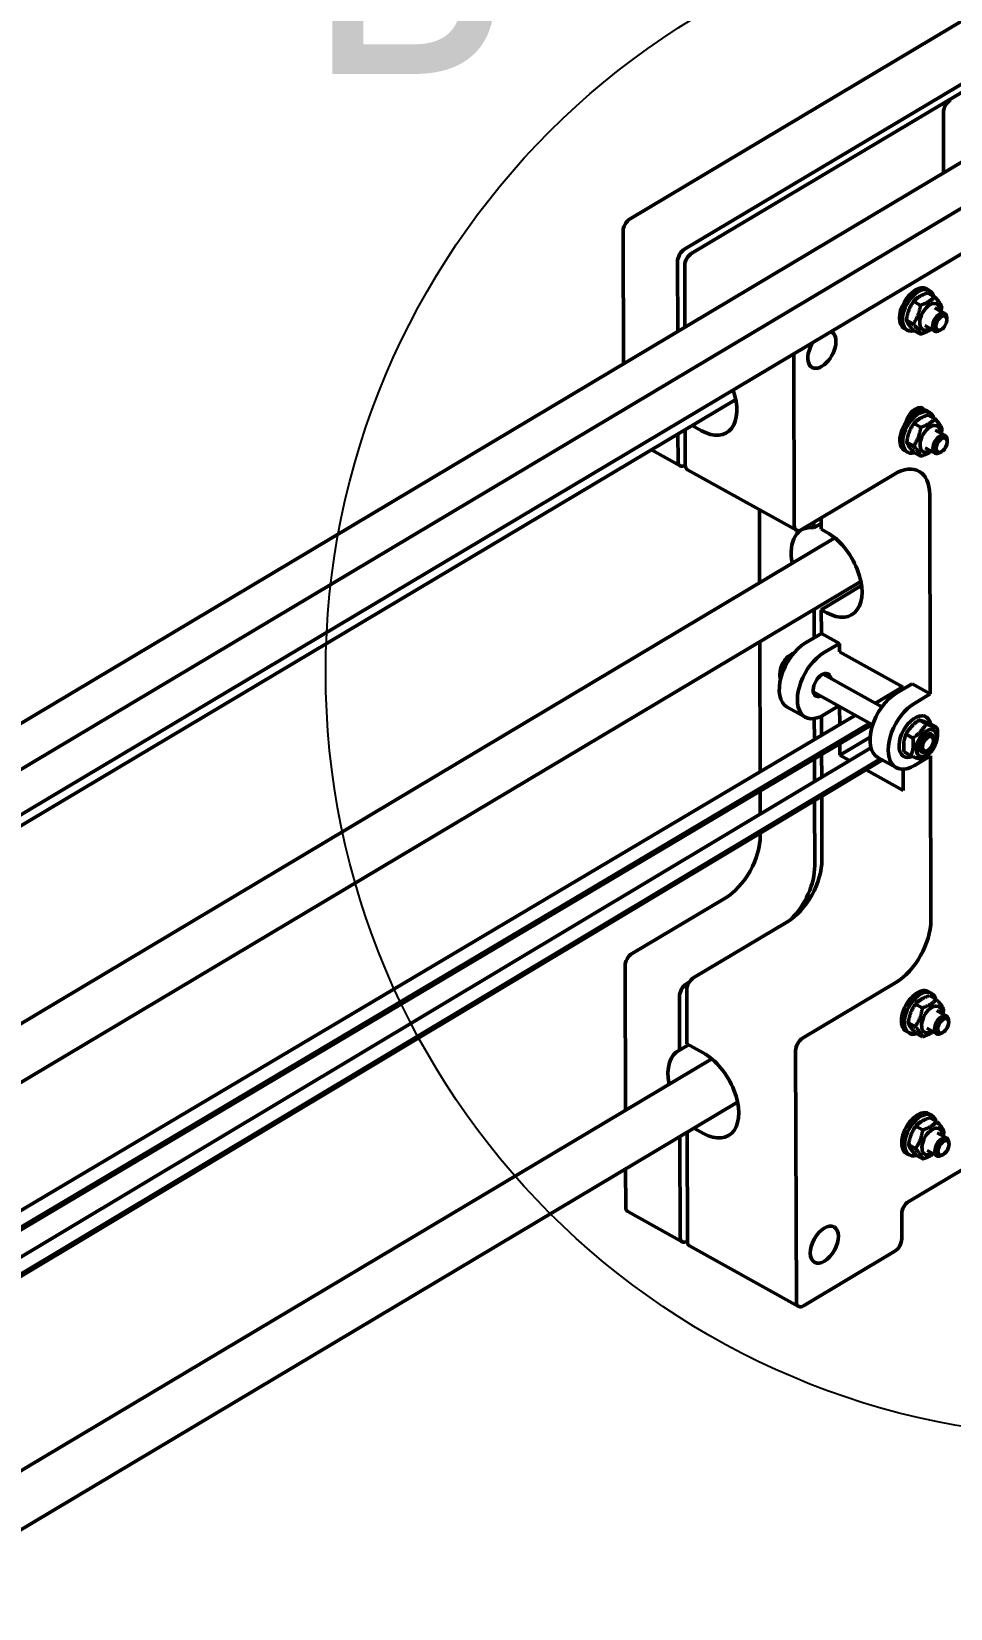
# Model space of a CAD drawing. Header units: millimetres. Extents: x -1901 to 2520, y -3919 to 1782.
# Drawn here: x 1899.2 to 2008.3, y 618.1 to 805.3 of the extents above; entities that cross this region are included whole.
import ezdxf

# ---------------------------------------------------------------- set-up
doc = ezdxf.new("R2010")
doc.units = ezdxf.units.MM
doc.header["$LTSCALE"] = 6
for name, color, linetype, lineweight in [('Detail Boundary (ISO)', 7, 'Continuous', 25), ('Symbol (ISO)', 7, 'Continuous', 25), ('Visible (ISO)', 7, 'Continuous', 50)]:
    doc.layers.add(name, color=color, linetype=linetype, lineweight=lineweight)
doc.styles.add('Label Text (ISO)', font='tahoma.ttf')
doc.styles.add('Note Text (ISO)', font='tahoma.ttf')

# ---------------------------------------------------------------- blocks, each defined once
blk = doc.blocks.new('2dDetail0')
at = {"layer": 'Detail Boundary (ISO)'}
blk.add_circle((337.484, 121.534), 15.131, dxfattribs=at)
at = {"layer": 'Detail Boundary (ISO)', "insert": (321.878, 133.37), "char_height": 5.25, "attachment_point": 7, "style": 'Label Text (ISO)'}
blk.add_mtext('B', dxfattribs=at)
blk = doc.blocks.new('Balloon28')
at = {"layer": 'Symbol (ISO)'}
for p, q in [((330.385, 150.419), (327.598, 150.419)), ((339.665, 127.839), (332.858, 140.552)), ((330.385, 139.919), (327.598, 139.919)), ((340.106, 128.075), (339.224, 127.603)), ((340.845, 125.635), (340.106, 128.075)), ((339.224, 127.603), (340.845, 125.635)), ((339.665, 127.839), (340.845, 125.635))]:
    blk.add_line(p, q, dxfattribs=at)
at = {"layer": 'Symbol (ISO)', "flags": 128}
blk.add_lwpolyline([(339.224, 127.603), (340.845, 125.635)], dxfattribs=at)
at = {"layer": 'Symbol (ISO)'}
for centre, start, end in [((327.598, 145.169), 90, 270), ((330.385, 145.169), 270, 90)]:
    blk.add_arc(centre, 5.25, start, end, dxfattribs=at)
blk.add_solid([(339.224, 127.603), (340.845, 125.635), (340.106, 128.075), (339.224, 127.603)], dxfattribs=at)
at = {"layer": 'Symbol (ISO)', "insert": (328.991, 145.206), "char_height": 3.5, "attachment_point": 5, "style": 'Note Text (ISO)'}
blk.add_mtext('1012', dxfattribs=at)

msp = doc.modelspace()

# ---------------------------------------------------------------- linework, layer by layer
at = {"layer": 'Visible (ISO)'}
for p, q in [((1970.257, 783.014), (2025.351, 815.864)), ((1847.187, 692.902), (2029.999, 801.903)), ((1976.723, 779.422), (2015.941, 802.806)), ((2015.944, 801.815), (1977.585, 778.944)), ((1856.039, 692.719), (2034.741, 799.269)), ((2007.488, 788.481), (2007.468, 795.678)), ((1856.054, 687.322), (2034.755, 793.872)), ((1969.468, 765.812), (1969.425, 781.535)), ((1975.913, 769.655), (1975.891, 777.943)), ((1976.753, 777.465), (1976.773, 770.167)), ((2004.724, 772.771), (2003.912, 773.222)), ((2005.788, 774.526), (2005.443, 774.717)), ((2006.41, 773.777), (2005.599, 774.228)), ((2006.439, 772.448), (2007.602, 771.802)), ((2007.86, 771.063), (2007.854, 771.278)), ((2003.165, 769.805), (2002.821, 769.997)), ((2003.885, 770.551), (2003.074, 771.002)), ((2004.733, 769.337), (2003.922, 769.788)), ((2005.273, 770.35), (2006.437, 769.704)), ((2007.2, 769.876), (2007.014, 769.767)), ((1989.693, 767.004), (1989.748, 746.607)), ((1982.797, 761.581), (1855.568, 685.721)), ((2005.827, 760.035), (2005.482, 760.227)), ((1978.743, 757.865), (1977.615, 758.492)), ((2003.377, 759.68), (2003.549, 759.585)), ((2004.763, 758.281), (2003.952, 758.731)), ((2006.45, 759.286), (2005.639, 759.737)), ((1975.955, 754.262), (1975.946, 757.497)), ((1976.806, 758.009), (1976.817, 753.791)), ((2003.924, 756.06), (2003.113, 756.511)), ((2006.478, 757.957), (2007.642, 757.311)), ((2007.899, 756.572), (2007.893, 756.788)), ((1972.785, 755.612), (1976.207, 753.71)), ((2003.205, 755.314), (2002.86, 755.506)), ((2004.773, 754.846), (2003.961, 755.297)), ((2005.312, 755.859), (2006.476, 755.213)), ((2007.24, 755.385), (2007.053, 755.276)), ((1976.793, 753.778), (1976.817, 753.793)), ((1977.069, 753.24), (1990, 746.056)), ((1990.586, 746.124), (2001.646, 752.719)), ((2005.833, 750.301), (2005.898, 726.627)), ((1985.634, 739.804), (1985.61, 748.495)), ((1992.07, 747.009), (1992.072, 746.36)), ((1992.072, 746.36), (1992.931, 746.872)), ((1992.933, 746.2), (1992.929, 747.521)), ((1994.586, 745.142), (1845.266, 656.11)), ((1993.58, 745.841), (1992.933, 746.2)), ((1997.659, 739.989), (1846.259, 649.717)), ((1992.959, 736.632), (1997.743, 739.485)), ((1992.098, 736.673), (1992.107, 733.299)), ((1992.959, 736.632), (1993.606, 736.273)), ((1992.967, 733.811), (1992.959, 736.632)), ((1992.967, 733.811), (1991.089, 732.691)), ((1992.967, 733.811), (1995.122, 732.614)), ((1985.695, 717.4), (1985.653, 732.83)), ((1995.122, 732.614), (1993.244, 731.494)), ((1995.122, 732.614), (1995.125, 731.633)), ((1989.347, 731.278), (1989.52, 731.379)), ((1995.125, 731.633), (2002.668, 727.442)), ((1988.045, 728.934), (1988.05, 728.733)), ((1993.18, 728.988), (2000.169, 725.105)), ((1992.014, 726.89), (1999.061, 722.975)), ((1999.398, 725.533), (2002.641, 727.457)), ((2003.743, 727.825), (2001.864, 726.705)), ((2002.668, 727.442), (2002.668, 727.184)), ((2003.743, 727.825), (2005.898, 726.627)), ((2005.898, 726.627), (2004.02, 725.508)), ((1991.068, 723.88), (1988.913, 725.078)), ((1995.053, 725.201), (1993.264, 724.134)), ((1995.148, 723.01), (1995.142, 725.152)), ((1837.005, 629.159), (1997.009, 724.115)), ((1838.729, 628.201), (1998.733, 723.157)), ((1840.082, 628.71), (1998.99, 723.014)), ((1992.133, 723.709), (1992.14, 721.225)), ((1993, 721.735), (1992.993, 723.987)), ((2004.588, 723.516), (2005.399, 723.065)), ((2005.378, 723.927), (2005.132, 724.064)), ((2005.916, 723.078), (2006.727, 722.627)), ((1995.158, 719.367), (1995.154, 720.738)), ((1995.158, 719.367), (1998.757, 721.513)), ((2003.023, 721.847), (2003.834, 721.396)), ((2006.286, 721.11), (2006.281, 721.326)), ((2000.235, 718.788), (1842.639, 624.383)), ((1999.979, 718.93), (1842.759, 624.75)), ((1998.859, 720.249), (1842.974, 626.869)), ((1992.146, 718.953), (1992.154, 716.233)), ((1993.013, 716.748), (1993.006, 719.463)), ((1996.313, 718.725), (1995.158, 719.367)), ((2001.844, 717.894), (1999.689, 719.091)), ((2002.756, 719.206), (2002.51, 719.343)), ((2002.786, 719.74), (2003.597, 719.289)), ((2005.918, 719.268), (2004.04, 718.148)), ((2005.627, 719.923), (2005.441, 719.814)), ((2005.918, 719.268), (2005.971, 699.765)), ((2002.701, 715.176), (1998.293, 717.625)), ((2002.694, 717.703), (2002.701, 715.176)), ((1985.708, 712.372), (1985.701, 715.128)), ((1992.16, 713.951), (1992.181, 706.209)), ((1993.04, 706.949), (1993.019, 714.466)), ((1985.715, 709.801), (1985.715, 710.09)), ((1970.494, 695.811), (1981.555, 702.406)), ((1977.819, 692.959), (1988.879, 699.554)), ((1969.709, 677.219), (1969.662, 694.332)), ((1976.145, 684.362), (1976.128, 690.74)), ((1977.286, 692.414), (1976.96, 692.219)), ((1976.987, 691.48), (1977.004, 685.101)), ((2001.81, 692.37), (1990.75, 685.775)), ((2006.014, 691.117), (2005.67, 691.308)), ((2006.637, 690.368), (2005.826, 690.819)), ((2004.95, 689.362), (2004.139, 689.813)), ((2006.665, 689.039), (2007.829, 688.393)), ((2004.112, 687.142), (2003.3, 687.593)), ((2008.087, 687.654), (2008.081, 687.87)), ((1977.004, 685.101), (1978.944, 684.024)), ((2003.392, 686.396), (2003.047, 686.588)), ((2004.96, 685.928), (2004.149, 686.379)), ((2005.5, 686.941), (2006.664, 686.295)), ((2007.427, 686.467), (2007.241, 686.358)), ((1979.951, 683.325), (1849.596, 605.602)), ((1976.145, 684.362), (1977.201, 684.992)), ((1989.918, 684.296), (1989.999, 654.49)), ((2003.344, 666.378), (2033.395, 684.296)), ((1983.023, 678.172), (1850.577, 599.201)), ((2006.054, 676.626), (2005.709, 676.818)), ((2006.677, 675.877), (2005.865, 676.328)), ((1976.206, 662.152), (1976.173, 674.088)), ((1977.033, 674.6), (1977.068, 661.673)), ((1978.97, 674.456), (1977.842, 675.083)), ((2004.99, 674.872), (2004.178, 675.322)), ((2006.705, 674.548), (2007.868, 673.902)), ((2003.431, 671.906), (2003.087, 672.097)), ((2004.151, 672.651), (2003.34, 673.102)), ((2005.539, 672.45), (2006.703, 671.804)), ((2007.466, 671.976), (2007.28, 671.867)), ((2008.126, 673.163), (2008.12, 673.379)), ((1969.74, 665.744), (1969.728, 670.245)), ((2004.999, 671.437), (2004.188, 671.888)), ((1976.458, 661.601), (1969.992, 665.193)), ((2002.52, 661.955), (2002.512, 664.899)), ((1977.068, 661.683), (1977.043, 661.669)), ((1990.251, 653.938), (1977.32, 661.122)), ((1990.836, 654.006), (2001.688, 660.476))]:
    msp.add_line(p, q, dxfattribs=at)
for centre, major_axis, ratio, start_param, end_param in [((2008.303, 796.176), (-0.583, -1.049), 0.5697639, 3.9175431, 5.4883394), ((1970.26, 782.033), (-0.583, -1.049), 0.5697639, 3.9175431, 5.4883394), ((1976.726, 778.441), (0.583, 1.049), 0.5697639, 0.7759504, 2.3467468), ((1977.588, 777.962), (-0.583, -1.049), 0.5697639, 3.9175431, 5.4883394), ((2004.132, 772.357), (1.311, 2.36), 0.5697639, 0, 3.1415926), ((2004.477, 772.166), (1.311, 2.36), 0.5697639, 5.7668595, 9.9411037), ((2005.856, 771.399), (0.845, 1.521), 0.5697639, 5.4734017, 10.2345615), ((2007.02, 770.753), (0.583, 1.049), 0.5697639, 5.5171202, 10.190843), ((1993.036, 767.488), (1.166, 2.098), 0.5697639, 1.4714081, 6.3636781), ((1978.73, 762.649), (2.996, -5.025), 0.5865704, 5.4927001, 7.5278895), ((2004.171, 757.866), (1.311, 2.36), 0.5697639, 0, 3.1415927), ((2004.516, 757.675), (1.311, 2.36), 0.5697639, 5.7668595, 9.9411037), ((2004.137, 759.118), (0.801, 1.442), 0.5697639, 5.9498415, 8.2245607), ((2005.895, 756.908), (0.845, 1.521), 0.5697639, 5.4734017, 10.2345615), ((2007.059, 756.262), (0.583, 1.049), 0.5697639, 5.5171202, 10.190843), ((1976.79, 754.759), (-0.583, -1.049), 0.5697639, 5.4883394, 7.0591358), ((1977.652, 754.289), (-0.583, -1.049), 0.5697639, 5.4883394, 6.2831853), ((2001.66, 747.812), (2.914, 5.245), 0.5697639, 5.4883394, 7.0591358), ((1993.593, 741.057), (-2.996, 5.025), 0.5865704, 5.8598689, 7.3155146), ((1990.583, 747.105), (-0.583, -1.049), 0.5697639, 5.4883394, 7.0591358), ((1993.593, 741.057), (2.996, -5.025), 0.5865704, 5.4927001, 8.6342928), ((1991.099, 729.011), (-2.185, -3.934), 0.5697639, 3.9175431, 6.2831853), ((1989.511, 729.653), (-1.02, -1.836), 0.5697639, 3.7929214, 5.7724794), ((1989.338, 729.749), (0.903, 1.626), 0.5697639, 0.7660651, 2.3755276), ((1993.254, 727.814), (-2.185, -3.934), 0.5697639, 3.9175431, 7.0591358), ((1993.045, 727.69), (-0.728, -1.311), 0.5697639, 2.4980915, 6.9266864), ((2001.874, 723.025), (-2.185, -3.934), 0.5697639, 3.9175431, 6.2831853), ((2004.03, 721.828), (-2.185, -3.934), 0.5697639, 3.9175431, 7.0591358), ((2004.067, 721.567), (1.311, 2.36), 0.5697639, 5.6764405, 10.049107), ((2005.446, 720.8), (0.583, 1.049), 0.5697639, 5.5171202, 10.190843), ((1981.542, 707.313), (-2.914, -5.245), 0.5697639, 0.7759504, 2.3467468), ((1988.866, 704.46), (-2.914, -5.245), 0.5697639, 0.7759504, 2.3467468), ((1988.007, 703.721), (2.914, 5.245), 0.5697639, 4.2441295, 5.4883394), ((2001.797, 697.276), (2.914, 5.245), 0.5697639, 3.9175431, 5.4883394), ((1970.497, 694.83), (-0.583, -1.049), 0.5697639, 3.9175431, 5.4883394), ((1977.821, 691.977), (-0.583, -1.049), 0.5697639, 3.9175431, 5.4883394), ((1976.963, 691.238), (0.583, 1.049), 0.5697639, 0.7759504, 2.3467468), ((2004.358, 688.948), (1.311, 2.36), 0.5697639, 0, 3.1415927), ((2004.703, 688.757), (1.311, 2.36), 0.5697639, 5.7668595, 9.9411037), ((2006.083, 687.99), (0.845, 1.521), 0.5697639, 5.4734017, 10.2345615), ((2007.246, 687.344), (0.583, 1.049), 0.5697639, 5.5171202, 10.190843), ((1990.753, 684.794), (0.583, 1.049), 0.5697639, 0.7759504, 2.3467468), ((2004.331, 687.73), (-0.801, -1.442), 0.5697639, 6.0986677, 6.9755994), ((1978.957, 679.24), (-2.996, 5.025), 0.5865704, 6.2224278, 7.3155146), ((1978.957, 679.24), (2.996, -5.025), 0.5865704, 5.4927001, 8.6342928), ((2004.398, 674.457), (1.311, 2.36), 0.5697639, 0, 3.1415927), ((2004.743, 674.266), (1.311, 2.36), 0.5697639, 5.7668595, 9.9411037), ((2006.122, 673.499), (0.845, 1.521), 0.5697639, 5.4734017, 10.2345615), ((2007.286, 672.853), (0.583, 1.049), 0.5697639, 5.5171202, 10.190843), ((2003.347, 665.397), (-0.583, -1.049), 0.5697639, 3.9175431, 5.4883394), ((1970.575, 666.242), (-0.583, -1.049), 0.5697639, 5.4883394, 6.2831853), ((1977.04, 662.65), (-0.583, -1.049), 0.5697639, 5.4883394, 7.0591358), ((1977.902, 662.171), (-0.583, -1.049), 0.5697639, 5.4883394, 6.2831853), ((2001.685, 661.458), (-0.583, -1.049), 0.5697639, 0.7759504, 2.3467468), ((1990.834, 654.987), (-0.583, -1.049), 0.5697639, 5.4883394, 7.0591358)]:
    msp.add_ellipse(centre, major_axis=major_axis, ratio=ratio, start_param=start_param, end_param=end_param, dxfattribs=at)
for centre, major_axis in [((2007.205, 770.65), (0.458, 0.824)), ((2007.244, 756.159), (0.458, 0.824)), ((2005.446, 720.8), (-0.845, -1.521)), ((2005.631, 720.698), (0.458, 0.824)), ((2007.431, 687.241), (0.458, 0.824)), ((2007.471, 672.75), (0.458, 0.824)), ((1993.325, 661.264), (1.166, 2.098))]:
    msp.add_ellipse(centre, major_axis=major_axis, ratio=0.5697639, dxfattribs=at)
for points, weights in [([(2003.912, 773.222), (2003.242, 772.252), (2003.074, 771.002)], [1, 1.15470053838, 1]), ([(2005.599, 774.228), (2004.504, 773.865), (2003.912, 773.222)], [1, 1.15470053838, 1]), ([(2004.724, 772.771), (2005.818, 773.135), (2006.41, 773.777)], [1, 1.15470053838, 1]), ([(2006.41, 773.777), (2007.086, 773.03), (2007.259, 772.563)], [1, 1.15470053838, 1]), ([(2003.885, 770.551), (2004.556, 771.522), (2004.724, 772.771)], [1, 1.15470053838, 1]), ([(2007.259, 772.563), (2007.221, 772.286), (2007.169, 772.043)], [1, 1.03065560169, 1.04916171865]), ([(2003.074, 771.002), (2003.246, 770.534), (2003.922, 769.788)], [1, 1.15470053838, 1]), ([(2004.733, 769.337), (2004.561, 769.804), (2003.885, 770.551)], [1, 1.15470053838, 1]), ([(2005.99, 769.952), (2005.519, 769.598), (2004.733, 769.337)], [1.06646153697, 1.10637175034, 1]), ([(2003.952, 758.731), (2003.281, 757.761), (2003.113, 756.511)], [1, 1.15470053838, 1]), ([(2003.924, 756.06), (2004.595, 757.031), (2004.763, 758.281)], [1, 1.15470053838, 1]), ([(2005.639, 759.737), (2004.544, 759.374), (2003.952, 758.731)], [1, 1.15470053838, 1]), ([(2004.763, 758.281), (2005.858, 758.644), (2006.45, 759.286)], [1, 1.15470053838, 1]), ([(2006.45, 759.286), (2007.125, 758.54), (2007.298, 758.072)], [1, 1.15470053838, 1]), ([(2007.298, 758.072), (2007.261, 757.795), (2007.208, 757.552)], [1, 1.03065560169, 1.04916171865]), ([(2003.113, 756.511), (2003.286, 756.044), (2003.961, 755.297)], [1, 1.15470053838, 1]), ([(2004.773, 754.846), (2004.6, 755.314), (2003.924, 756.06)], [1, 1.15470053838, 1]), ([(2006.03, 755.461), (2005.558, 755.107), (2004.773, 754.846)], [1.06646153697, 1.10637175034, 1]), ([(2004.588, 723.516), (2003.554, 722.821), (2003.023, 721.847)], [1, 1.15470053838, 1]), ([(2003.834, 721.396), (2004.868, 722.091), (2005.399, 723.065)], [1, 1.15470053838, 1]), ([(2005.916, 723.078), (2005, 723.436), (2004.588, 723.516)], [1, 1.15470053838, 1]), ([(2005.399, 723.065), (2006.314, 722.706), (2006.727, 722.627)], [1, 1.15470053838, 1]), ([(2006.727, 722.627), (2006.86, 721.434), (2006.49, 720.52)], [1, 1.15470053838, 1]), ([(2003.023, 721.847), (2002.653, 720.933), (2002.786, 719.74)], [1, 1.15470053838, 1]), ([(2003.597, 719.289), (2003.967, 720.203), (2003.834, 721.396)], [1, 1.15470053838, 1]), ([(2004.925, 718.852), (2004.513, 718.931), (2003.597, 719.289)], [1, 1.15470053838, 1]), ([(2006.49, 720.52), (2005.959, 719.546), (2004.925, 718.852)], [1, 1.15470053838, 1]), ([(2005.826, 690.819), (2004.731, 690.456), (2004.139, 689.813)], [1, 1.15470053838, 1]), ([(2004.139, 689.813), (2003.468, 688.843), (2003.3, 687.593)], [1, 1.15470053838, 1]), ([(2004.112, 687.142), (2004.782, 688.113), (2004.95, 689.362)], [1, 1.15470053838, 1]), ([(2004.95, 689.362), (2006.045, 689.726), (2006.637, 690.368)], [1, 1.15470053838, 1]), ([(2006.637, 690.368), (2007.313, 689.621), (2007.485, 689.154)], [1, 1.15470053838, 1]), ([(2007.485, 689.154), (2007.448, 688.877), (2007.395, 688.634)], [1, 1.03065560169, 1.04916171865]), ([(2003.3, 687.593), (2003.473, 687.125), (2004.149, 686.379)], [1, 1.15470053838, 1]), ([(2004.96, 685.928), (2004.787, 686.395), (2004.112, 687.142)], [1, 1.15470053838, 1]), ([(2006.217, 686.543), (2005.746, 686.189), (2004.96, 685.928)], [1.06646153697, 1.10637175034, 1]), ([(2005.865, 676.328), (2004.77, 675.965), (2004.178, 675.322)], [1, 1.15470053838, 1]), ([(2004.99, 674.872), (2006.085, 675.235), (2006.677, 675.877)], [1, 1.15470053838, 1]), ([(2006.677, 675.877), (2007.352, 675.131), (2007.525, 674.663)], [1, 1.15470053838, 1]), ([(2004.178, 675.322), (2003.508, 674.352), (2003.34, 673.102)], [1, 1.15470053838, 1]), ([(2004.151, 672.651), (2004.822, 673.622), (2004.99, 674.872)], [1, 1.15470053838, 1]), ([(2007.525, 674.663), (2007.487, 674.386), (2007.435, 674.143)], [1, 1.03065560169, 1.04916171865]), ([(2003.34, 673.102), (2003.513, 672.635), (2004.188, 671.888)], [1, 1.15470053838, 1]), ([(2004.999, 671.437), (2004.827, 671.905), (2004.151, 672.651)], [1, 1.15470053838, 1]), ([(2006.256, 672.052), (2005.785, 671.698), (2004.999, 671.437)], [1.06646153697, 1.10637175034, 1])]:
    msp.add_rational_spline(points, weights, degree=2, dxfattribs=at)

# ---------------------------------------------------------------- block references
at = {"layer": 'Detail Boundary (ISO)', "xscale": 6, "yscale": 6, "zscale": 6}
msp.add_blockref('2dDetail0', (0, 0), dxfattribs=at)
at = {"layer": 'Symbol (ISO)', "xscale": 6, "yscale": 6, "zscale": 6}
msp.add_blockref('Balloon28', (0, 0), dxfattribs=at)

doc.saveas('drawing.dxf')
